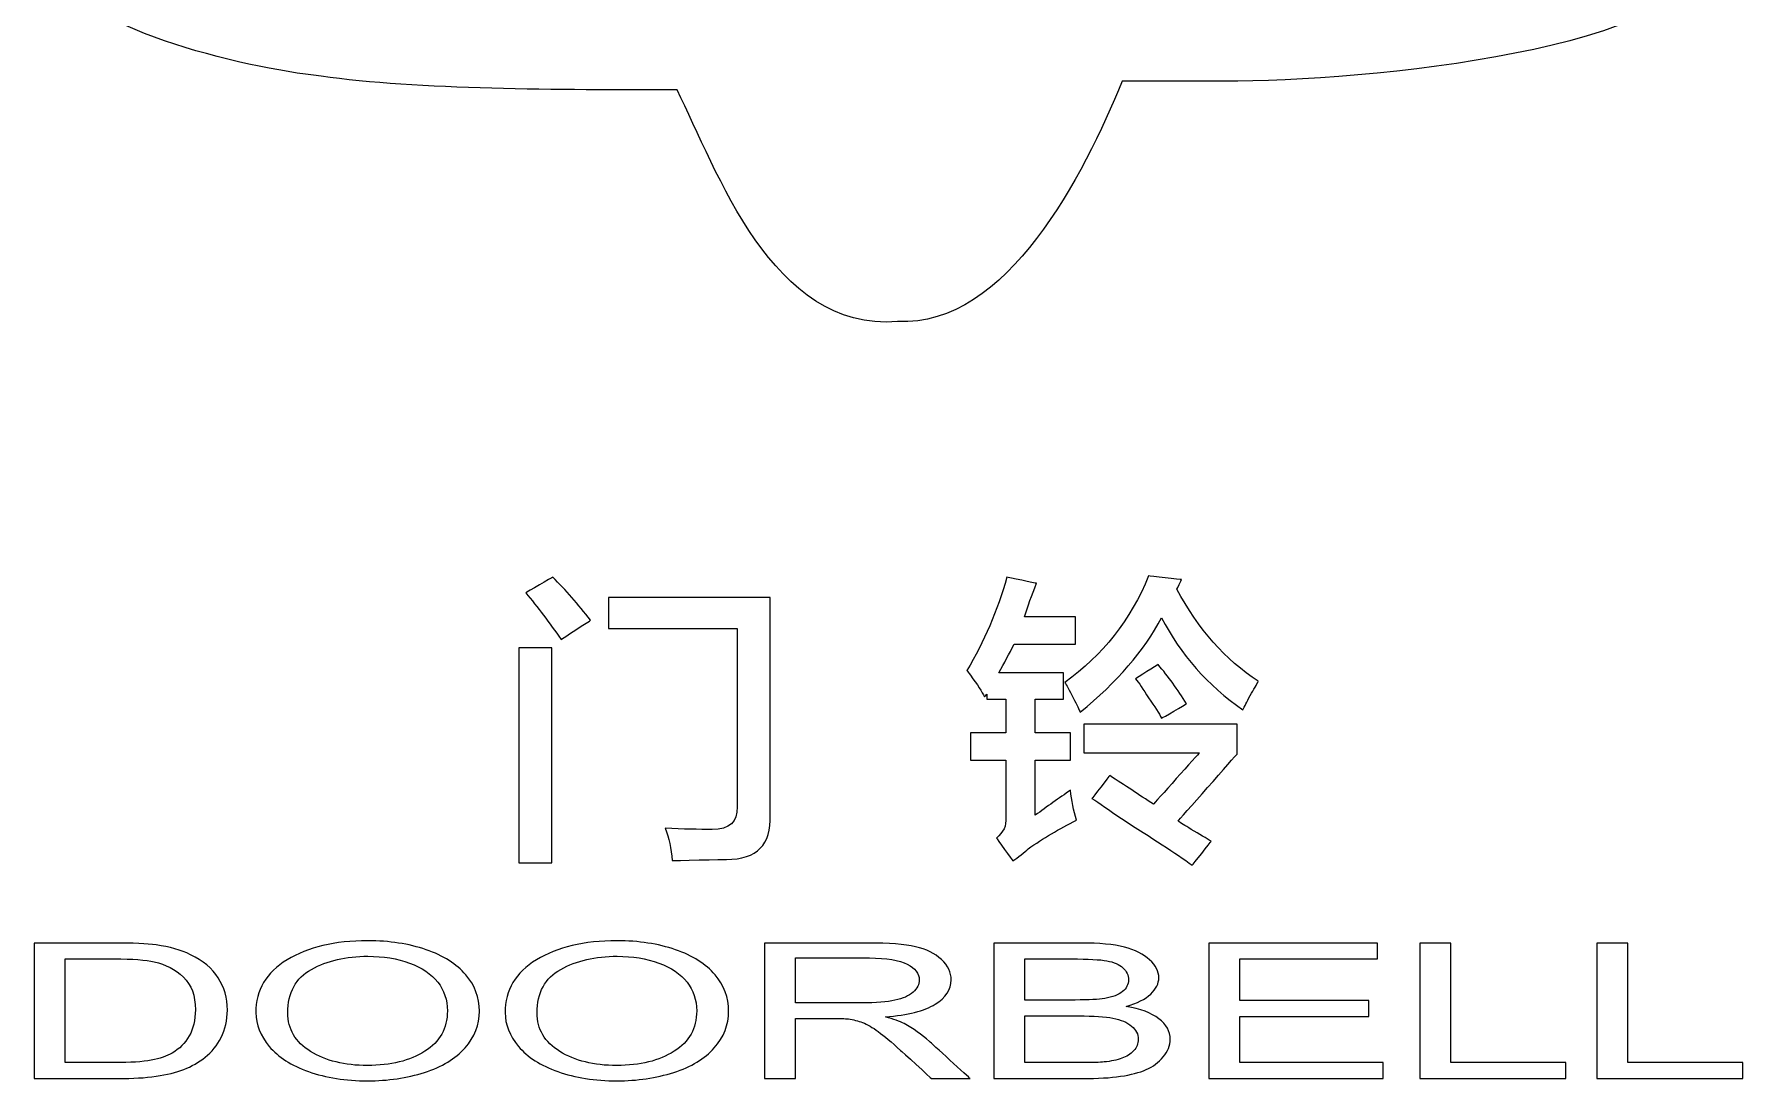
# Model space of a CAD drawing. Header units: millimetres. Extents: x 130143 to 328923, y 19139 to 134795.
# Drawn here: x 231356.9 to 231479.9, y 66199.1 to 66274.4 of the extents above; entities that cross this region are included whole.
import ezdxf

# ---------------------------------------------------------------- set-up
doc = ezdxf.new("R2010")
doc.units = ezdxf.units.MM
doc.header["$LTSCALE"] = 10
doc.layers.add('邦威智能化', color=7, linetype='Continuous', lineweight=18)

msp = doc.modelspace()

# ---------------------------------------------------------------- linework, layer by layer
at = {"layer": '邦威智能化'}
for points, knots in [([(231408.5116, 66376.67862), (231398.101, 66376.67862), (231388.1128, 66370.12842), (231383.9488, 66364.14042), (231383.9488, 66364.14042), (231377.4136, 66354.73902), (231375.8254, 66350.76942), (231375.8254, 66335.66742), (231375.8254, 66335.66742), (231375.8254, 66325.26702), (231376.6654, 66309.39762), (231375.0454, 66300.35442), (231375.0454, 66300.35442), (231373.8304, 66293.57442), (231359.1484, 66279.31062), (231359.1484, 66279.12162), (231359.1484, 66279.12162), (231359.1484, 66275.06382), (231372.058, 66271.98162), (231377.5594, 66271.41522), (231377.5594, 66271.41522), (231384.4804, 66270.41322), (231394.8424, 66270.42222), (231403.1752, 66270.42222), (231403.1752, 66270.42222), (231406.0696, 66264.64182), (231409.9852, 66253.01802), (231419.047, 66253.74942), (231419.047, 66253.74942), (231426.9172, 66253.38282), (231432.4552, 66264.29802), (231435.1936, 66271.04442), (231435.1936, 66271.04442), (231435.1936, 66271.04442), (231442.5316, 66271.04442), (231442.5316, 66271.04442), (231442.5316, 66271.04442), (231452.7298, 66271.04442), (231476.5882, 66273.30522), (231477.2194, 66280.36422), (231477.2194, 66280.36422), (231470.1028, 66282.13482), (231462.8524, 66296.80902), (231461.041, 66305.06322), (231461.041, 66305.06322), (231459.4942, 66312.11862), (231460.5022, 66335.01102), (231460.5496, 66344.37342), (231460.5496, 66344.37342), (231460.6168, 66357.57582), (231453.8608, 66364.59942), (231445.7596, 66370.36422), (231445.7596, 66370.36422), (231442.5142, 66372.67482), (231435.1984, 66375.47082), (231431.0374, 66376.53522), (231431.0374, 66376.53522), (231430.0114, 66376.79742), (231427.7296, 66377.20842), (231427.7296, 66377.20842), (231427.7296, 66377.20842), (231427.7296, 66377.20842), (231425.1646, 66384.70182), (231418.7656, 66384.75342), (231418.7656, 66384.75342), (231418.7656, 66384.75342), (231417.3652, 66384.75642), (231417.3652, 66384.75642), (231417.3652, 66384.75642), (231412.4242, 66384.75642), (231410.2792, 66379.79142), (231408.5116, 66376.67862)], [0, 0, 0, 0, 0.052631579, 0.052631579, 0.052631579, 0.052631589, 0.105263158, 0.105263158, 0.105263158, 0.105263168, 0.157894737, 0.157894737, 0.157894737, 0.157894747, 0.210526316, 0.210526316, 0.210526316, 0.210526326, 0.263157895, 0.263157895, 0.263157895, 0.263157905, 0.315789474, 0.315789474, 0.315789474, 0.315789484, 0.368421053, 0.368421053, 0.368421053, 0.368421063, 0.421052632, 0.421052632, 0.421052632, 0.421052642, 0.473684211, 0.473684211, 0.473684211, 0.473684221, 0.526315789, 0.526315789, 0.526315789, 0.526315799, 0.578947368, 0.578947368, 0.578947368, 0.578947378, 0.631578947, 0.631578947, 0.631578947, 0.631578957, 0.684210526, 0.684210526, 0.684210526, 0.684210536, 0.736842105, 0.736842105, 0.736842105, 0.736842115, 0.789473684, 0.789473684, 0.789473684, 0.789473694, 0.842105263, 0.842105263, 0.842105263, 0.842105273, 0.894736842, 0.894736842, 0.894736842, 0.894736852, 1, 1, 1, 1]), ([(231394.8358, 66230.88702), (231393.9886, 66232.09122), (231393.1414, 66233.20722), (231392.29, 66234.24282), (231392.29, 66234.24282), (231392.29, 66234.24282), (231394.2418, 66235.35882), (231394.2418, 66235.35882), (231394.2418, 66235.35882), (231395.1478, 66234.44082), (231396.0526, 66233.40942), (231396.958, 66232.26342), (231396.958, 66232.26342), (231396.958, 66232.26342), (231394.8358, 66230.88702), (231394.8358, 66230.88702)], [0, 0, 0, 0, 0.2, 0.2, 0.2, 0.20000001, 0.4, 0.4, 0.4, 0.40000001, 0.6, 0.6, 0.6, 0.60000001, 1, 1, 1, 1]), ([(231425.299, 66226.76022), (231425.1286, 66227.10162), (231424.792, 66227.61942), (231424.2808, 66228.30582), (231424.2808, 66228.30582), (231424.1692, 66228.47862), (231424.0822, 66228.59262), (231424.0276, 66228.64722), (231424.0276, 66228.64722), (231425.2702, 66230.71062), (231426.2326, 66232.94262), (231426.9106, 66235.35102), (231426.9106, 66235.35102), (231426.9106, 66235.35102), (231429.0322, 66234.92142), (231429.0322, 66234.92142), (231429.0322, 66234.92142), (231428.6956, 66234.05922), (231428.413, 66233.25882), (231428.185, 66232.51362), (231428.185, 66232.51362), (231428.185, 66232.51362), (231431.8354, 66232.51362), (231431.8354, 66232.51362), (231431.8354, 66232.51362), (231431.8354, 66232.51362), (231431.8354, 66230.53062), (231431.8354, 66230.53062), (231431.8354, 66230.53062), (231431.8354, 66230.53062), (231427.4206, 66230.53062), (231427.4206, 66230.53062), (231427.4206, 66230.53062), (231427.0804, 66229.84782), (231426.7144, 66229.16502), (231426.3166, 66228.48222), (231426.3166, 66228.48222), (231426.3166, 66228.48222), (231430.984, 66228.48222), (231430.984, 66228.48222), (231430.984, 66228.48222), (231430.984, 66228.48222), (231430.984, 66226.58802), (231430.984, 66226.58802), (231430.984, 66226.58802), (231430.984, 66226.58802), (231428.9488, 66226.58802), (231428.9488, 66226.58802), (231428.9488, 66226.58802), (231428.9488, 66226.58802), (231428.9488, 66224.16462), (231428.9488, 66224.16462), (231428.9488, 66224.16462), (231428.9488, 66224.16462), (231431.4946, 66224.16462), (231431.4946, 66224.16462), (231431.4946, 66224.16462), (231431.4946, 66224.16462), (231431.4946, 66222.18222), (231431.4946, 66222.18222), (231431.4946, 66222.18222), (231431.4946, 66222.18222), (231428.9488, 66222.18222), (231428.9488, 66222.18222), (231428.9488, 66222.18222), (231428.9488, 66222.18222), (231428.9488, 66218.22462), (231428.9488, 66218.22462), (231428.9488, 66218.22462), (231429.7966, 66218.85582), (231430.6474, 66219.45822), (231431.4946, 66220.03482), (231431.4946, 66220.03482), (231431.5528, 66219.28542), (231431.6944, 66218.56962), (231431.9188, 66217.88322), (231431.9188, 66217.88322), (231430.6762, 66217.25202), (231429.514, 66216.56142), (231428.4388, 66215.81622), (231428.4388, 66215.81622), (231428.326, 66215.70222), (231428.1556, 66215.55942), (231427.9312, 66215.38662), (231427.9312, 66215.38662), (231427.7038, 66215.21442), (231427.5076, 66215.07102), (231427.3378, 66214.95702), (231427.3378, 66214.95702), (231427.3378, 66214.95702), (231426.1498, 66216.59082), (231426.1498, 66216.59082), (231426.1498, 66216.59082), (231426.6568, 66216.99102), (231426.8848, 66217.47942), (231426.8272, 66218.05182), (231426.8272, 66218.05182), (231426.8272, 66218.05182), (231426.8272, 66222.18222), (231426.8272, 66222.18222), (231426.8272, 66222.18222), (231426.8272, 66222.18222), (231424.2808, 66222.18222), (231424.2808, 66222.18222), (231424.2808, 66222.18222), (231424.2808, 66222.18222), (231424.2808, 66224.16462), (231424.2808, 66224.16462), (231424.2808, 66224.16462), (231424.2808, 66224.16462), (231426.8272, 66224.16462), (231426.8272, 66224.16462), (231426.8272, 66224.16462), (231426.8272, 66224.16462), (231426.8272, 66226.58802), (231426.8272, 66226.58802), (231426.8272, 66226.58802), (231426.8272, 66226.58802), (231425.4688, 66226.58802), (231425.4688, 66226.58802), (231425.4688, 66226.58802), (231425.4688, 66226.58802), (231425.4688, 66226.93302), (231425.4688, 66226.93302), (231425.4688, 66226.93302), (231425.4688, 66226.93302), (231425.299, 66226.76022), (231425.299, 66226.76022)], [0, 0, 0, 0, 0.03030303, 0.03030303, 0.03030303, 0.03030304, 0.060606061, 0.060606061, 0.060606061, 0.060606071, 0.090909091, 0.090909091, 0.090909091, 0.090909101, 0.121212121, 0.121212121, 0.121212121, 0.121212131, 0.151515152, 0.151515152, 0.151515152, 0.151515162, 0.181818182, 0.181818182, 0.181818182, 0.181818192, 0.212121212, 0.212121212, 0.212121212, 0.212121222, 0.242424242, 0.242424242, 0.242424242, 0.242424252, 0.272727273, 0.272727273, 0.272727273, 0.272727283, 0.303030303, 0.303030303, 0.303030303, 0.303030313, 0.333333333, 0.333333333, 0.333333333, 0.333333343, 0.363636364, 0.363636364, 0.363636364, 0.363636374, 0.393939394, 0.393939394, 0.393939394, 0.393939404, 0.424242424, 0.424242424, 0.424242424, 0.424242434, 0.454545455, 0.454545455, 0.454545455, 0.454545465, 0.484848485, 0.484848485, 0.484848485, 0.484848495, 0.515151515, 0.515151515, 0.515151515, 0.515151525, 0.545454545, 0.545454545, 0.545454545, 0.545454555, 0.575757576, 0.575757576, 0.575757576, 0.575757586, 0.606060606, 0.606060606, 0.606060606, 0.606060616, 0.636363636, 0.636363636, 0.636363636, 0.636363646, 0.666666667, 0.666666667, 0.666666667, 0.666666677, 0.696969697, 0.696969697, 0.696969697, 0.696969707, 0.727272727, 0.727272727, 0.727272727, 0.727272737, 0.757575758, 0.757575758, 0.757575758, 0.757575768, 0.787878788, 0.787878788, 0.787878788, 0.787878798, 0.818181818, 0.818181818, 0.818181818, 0.818181828, 0.848484848, 0.848484848, 0.848484848, 0.848484858, 0.878787879, 0.878787879, 0.878787879, 0.878787889, 0.909090909, 0.909090909, 0.909090909, 0.909090919, 0.939393939, 0.939393939, 0.939393939, 0.939393949, 1, 1, 1, 1]), ([(231443.8942, 66225.80982), (231441.3484, 66227.58642), (231439.3966, 66229.79682), (231438.0388, 66232.43262), (231438.0388, 66232.43262), (231436.7932, 66230.08302), (231434.8408, 66227.81802), (231432.1834, 66225.63702), (231432.1834, 66225.63702), (231432.1252, 66225.80982), (231431.9548, 66226.15482), (231431.6722, 66226.66842), (231431.6722, 66226.66842), (231431.3902, 66227.24142), (231431.1904, 66227.61582), (231431.0782, 66227.78862), (231431.0782, 66227.78862), (231433.7944, 66229.73802), (231435.8038, 66232.28922), (231437.104, 66235.44642), (231437.104, 66235.44642), (231437.104, 66235.44642), (231439.48, 66235.18602), (231439.48, 66235.18602), (231439.48, 66235.18602), (231439.48, 66235.18602), (231439.1434, 66234.49962), (231439.1434, 66234.49962), (231439.1434, 66234.49962), (231440.671, 66231.63222), (231442.6228, 66229.42182), (231444.9988, 66227.87262), (231444.9988, 66227.87262), (231444.886, 66227.64522), (231444.6874, 66227.30022), (231444.4048, 66226.84122), (231444.4048, 66226.84122), (231444.1768, 66226.38222), (231444.007, 66226.03722), (231443.8942, 66225.80982)], [0, 0, 0, 0, 0.090909091, 0.090909091, 0.090909091, 0.090909101, 0.181818182, 0.181818182, 0.181818182, 0.181818192, 0.272727273, 0.272727273, 0.272727273, 0.272727283, 0.363636364, 0.363636364, 0.363636364, 0.363636374, 0.454545455, 0.454545455, 0.454545455, 0.454545465, 0.545454545, 0.545454545, 0.545454545, 0.545454555, 0.636363636, 0.636363636, 0.636363636, 0.636363646, 0.727272727, 0.727272727, 0.727272727, 0.727272737, 0.818181818, 0.818181818, 0.818181818, 0.818181828, 1, 1, 1, 1]), ([(231402.8212, 66214.96482), (231402.763, 66215.82702), (231402.5926, 66216.60222), (231402.3106, 66217.28862), (231402.3106, 66217.28862), (231403.6144, 66217.23342), (231404.7442, 66217.20402), (231405.7072, 66217.20402), (231405.7072, 66217.20402), (231406.9492, 66217.20402), (231407.5468, 66217.74762), (231407.4892, 66218.83782), (231407.4892, 66218.83782), (231407.4892, 66218.83782), (231407.4892, 66231.65802), (231407.4892, 66231.65802), (231407.4892, 66231.65802), (231407.4892, 66231.65802), (231398.236, 66231.65802), (231398.236, 66231.65802), (231398.236, 66231.65802), (231398.236, 66231.65802), (231398.236, 66233.89722), (231398.236, 66233.89722), (231398.236, 66233.89722), (231398.236, 66233.89722), (231409.8646, 66233.89722), (231409.8646, 66233.89722), (231409.8646, 66233.89722), (231409.8646, 66233.89722), (231409.8646, 66218.23542), (231409.8646, 66218.23542), (231409.8646, 66218.23542), (231409.9762, 66216.11382), (231408.9298, 66215.05242), (231406.7248, 66215.05242), (231406.7248, 66215.05242), (231406.7248, 66215.05242), (231402.8212, 66214.96482), (231402.8212, 66214.96482)], [0, 0, 0, 0, 0.090909091, 0.090909091, 0.090909091, 0.090909101, 0.181818182, 0.181818182, 0.181818182, 0.181818192, 0.272727273, 0.272727273, 0.272727273, 0.272727283, 0.363636364, 0.363636364, 0.363636364, 0.363636374, 0.454545455, 0.454545455, 0.454545455, 0.454545465, 0.545454545, 0.545454545, 0.545454545, 0.545454555, 0.636363636, 0.636363636, 0.636363636, 0.636363646, 0.727272727, 0.727272727, 0.727272727, 0.727272737, 0.818181818, 0.818181818, 0.818181818, 0.818181828, 1, 1, 1, 1]), ([(231391.7794, 66214.79562), (231391.7794, 66214.79562), (231391.7794, 66230.28462), (231391.7794, 66230.28462), (231391.7794, 66230.28462), (231391.7794, 66230.28462), (231394.1548, 66230.28462), (231394.1548, 66230.28462), (231394.1548, 66230.28462), (231394.1548, 66230.28462), (231394.1548, 66214.79562), (231394.1548, 66214.79562), (231394.1548, 66214.79562), (231394.1548, 66214.79562), (231391.7794, 66214.79562), (231391.7794, 66214.79562)], [0, 0, 0, 0, 0.2, 0.2, 0.2, 0.20000001, 0.4, 0.4, 0.4, 0.40000001, 0.6, 0.6, 0.6, 0.60000001, 1, 1, 1, 1]), ([(231438.0388, 66225.20742), (231437.8684, 66225.54882), (231437.557, 66226.03722), (231437.104, 66226.66842), (231437.104, 66226.66842), (231436.7098, 66227.30022), (231436.3984, 66227.75922), (231436.1698, 66228.04542), (231436.1698, 66228.04542), (231436.1698, 66228.04542), (231437.785, 66229.07682), (231437.785, 66229.07682), (231437.785, 66229.07682), (231438.5206, 66228.21822), (231439.1974, 66227.27082), (231439.8202, 66226.23882), (231439.8202, 66226.23882), (231439.8202, 66226.23882), (231438.0388, 66225.20742), (231438.0388, 66225.20742)], [0, 0, 0, 0, 0.166666667, 0.166666667, 0.166666667, 0.166666677, 0.333333333, 0.333333333, 0.333333333, 0.333333343, 0.5, 0.5, 0.5, 0.50000001, 0.666666667, 0.666666667, 0.666666667, 0.666666677, 1, 1, 1, 1]), ([(231440.2438, 66214.62702), (231439.0564, 66215.48562), (231437.3578, 66216.60582), (231435.1522, 66217.98222), (231435.1522, 66217.98222), (231434.2468, 66218.61402), (231433.5406, 66219.09822), (231433.03, 66219.44322), (231433.03, 66219.44322), (231433.03, 66219.44322), (231434.305, 66221.07702), (231434.305, 66221.07702), (231434.305, 66221.07702), (231435.3802, 66220.39062), (231436.4272, 66219.70062), (231437.4448, 66219.01422), (231437.4448, 66219.01422), (231437.4448, 66219.01422), (231440.7544, 66222.71442), (231440.7544, 66222.71442), (231440.7544, 66222.71442), (231440.7544, 66222.71442), (231432.4366, 66222.71442), (231432.4366, 66222.71442), (231432.4366, 66222.71442), (231432.4366, 66222.71442), (231432.4366, 66224.77782), (231432.4366, 66224.77782), (231432.4366, 66224.77782), (231432.4366, 66224.77782), (231443.4706, 66224.77782), (231443.4706, 66224.77782), (231443.4706, 66224.77782), (231443.4706, 66224.77782), (231443.4706, 66222.62682), (231443.4706, 66222.62682), (231443.4706, 66222.62682), (231443.4706, 66222.62682), (231439.2268, 66217.81002), (231439.2268, 66217.81002), (231439.2268, 66217.81002), (231439.3966, 66217.69602), (231439.708, 66217.49382), (231440.1604, 66217.20762), (231440.1604, 66217.20762), (231440.7838, 66216.86262), (231441.2656, 66216.57642), (231441.6022, 66216.34482), (231441.6022, 66216.34482), (231441.6022, 66216.34482), (231440.2438, 66214.62702), (231440.2438, 66214.62702)], [0, 0, 0, 0, 0.071428571, 0.071428571, 0.071428571, 0.071428581, 0.142857143, 0.142857143, 0.142857143, 0.142857153, 0.214285714, 0.214285714, 0.214285714, 0.214285724, 0.285714286, 0.285714286, 0.285714286, 0.285714296, 0.357142857, 0.357142857, 0.357142857, 0.357142867, 0.428571429, 0.428571429, 0.428571429, 0.428571439, 0.5, 0.5, 0.5, 0.50000001, 0.571428571, 0.571428571, 0.571428571, 0.571428581, 0.642857143, 0.642857143, 0.642857143, 0.642857153, 0.714285714, 0.714285714, 0.714285714, 0.714285724, 0.785714286, 0.785714286, 0.785714286, 0.785714296, 0.857142857, 0.857142857, 0.857142857, 0.857142867, 1, 1, 1, 1]), ([(231356.9176, 66199.27962), (231356.9176, 66199.27962), (231356.9176, 66209.03262), (231356.9176, 66209.03262), (231356.9176, 66209.03262), (231356.9176, 66209.03262), (231362.7094, 66209.03262), (231362.7094, 66209.03262), (231362.7094, 66209.03262), (231364.0162, 66209.03262), (231365.0146, 66208.98762), (231365.7034, 66208.89462), (231365.7034, 66208.89462), (231366.6658, 66208.76502), (231367.4872, 66208.53102), (231368.1688, 66208.19502), (231368.1688, 66208.19502), (231369.0574, 66207.75942), (231369.718, 66207.20502), (231370.1566, 66206.52882), (231370.1566, 66206.52882), (231370.5982, 66205.85202), (231370.8172, 66205.07802), (231370.8172, 66204.20862), (231370.8172, 66204.20862), (231370.8172, 66203.46822), (231370.6696, 66202.81242), (231370.372, 66202.24002), (231370.372, 66202.24002), (231370.0738, 66201.66822), (231369.691, 66201.19362), (231369.2248, 66200.81862), (231369.2248, 66200.81862), (231368.755, 66200.44422), (231368.2462, 66200.14902), (231367.6912, 66199.93602), (231367.6912, 66199.93602), (231367.1398, 66199.72002), (231366.4696, 66199.55682), (231365.6878, 66199.44522), (231365.6878, 66199.44522), (231364.9006, 66199.33422), (231364.0006, 66199.27962), (231362.983, 66199.27962), (231362.983, 66199.27962), (231362.983, 66199.27962), (231356.9176, 66199.27962), (231356.9176, 66199.27962)], [0, 0, 0, 0, 0.076923077, 0.076923077, 0.076923077, 0.076923087, 0.153846154, 0.153846154, 0.153846154, 0.153846164, 0.230769231, 0.230769231, 0.230769231, 0.230769241, 0.307692308, 0.307692308, 0.307692308, 0.307692318, 0.384615385, 0.384615385, 0.384615385, 0.384615395, 0.461538462, 0.461538462, 0.461538462, 0.461538472, 0.538461538, 0.538461538, 0.538461538, 0.538461548, 0.615384615, 0.615384615, 0.615384615, 0.615384625, 0.692307692, 0.692307692, 0.692307692, 0.692307702, 0.769230769, 0.769230769, 0.769230769, 0.769230779, 0.846153846, 0.846153846, 0.846153846, 0.846153856, 1, 1, 1, 1]), ([(231372.8674, 66204.02682), (231372.8674, 66205.64322), (231373.618, 66206.90982), (231375.1168, 66207.82482), (231375.1168, 66207.82482), (231376.6162, 66208.73982), (231378.5494, 66209.19642), (231380.9206, 66209.19642), (231380.9206, 66209.19642), (231382.474, 66209.19642), (231383.8714, 66208.98042), (231385.1194, 66208.55142), (231385.1194, 66208.55142), (231386.3638, 66208.12242), (231387.3154, 66207.52302), (231387.9688, 66206.75322), (231387.9688, 66206.75322), (231388.6216, 66205.98582), (231388.9504, 66205.11402), (231388.9504, 66204.14022), (231388.9504, 66204.14022), (231388.9504, 66203.15262), (231388.606, 66202.26762), (231387.9172, 66201.48882), (231387.9172, 66201.48882), (231387.2284, 66200.70762), (231386.254, 66200.11722), (231384.9946, 66199.71762), (231384.9946, 66199.71762), (231383.7304, 66199.31622), (231382.3684, 66199.11642), (231380.9092, 66199.11642), (231380.9092, 66199.11642), (231379.324, 66199.11642), (231377.911, 66199.33842), (231376.663, 66199.78122), (231376.663, 66199.78122), (231375.4186, 66200.22402), (231374.4712, 66200.82822), (231373.8298, 66201.59562), (231373.8298, 66201.59562), (231373.1878, 66202.36062), (231372.8674, 66203.17062), (231372.8674, 66204.02682)], [0, 0, 0, 0, 0.083333333, 0.083333333, 0.083333333, 0.083333343, 0.166666667, 0.166666667, 0.166666667, 0.166666677, 0.25, 0.25, 0.25, 0.25000001, 0.333333333, 0.333333333, 0.333333333, 0.333333343, 0.416666667, 0.416666667, 0.416666667, 0.416666677, 0.5, 0.5, 0.5, 0.50000001, 0.583333333, 0.583333333, 0.583333333, 0.583333343, 0.666666667, 0.666666667, 0.666666667, 0.666666677, 0.75, 0.75, 0.75, 0.75000001, 0.833333333, 0.833333333, 0.833333333, 0.833333343, 1, 1, 1, 1]), ([(231390.805, 66204.02682), (231390.805, 66205.64322), (231391.5556, 66206.90982), (231393.0544, 66207.82482), (231393.0544, 66207.82482), (231394.5538, 66208.73982), (231396.487, 66209.19642), (231398.8582, 66209.19642), (231398.8582, 66209.19642), (231400.4116, 66209.19642), (231401.809, 66208.98042), (231403.057, 66208.55142), (231403.057, 66208.55142), (231404.3014, 66208.12242), (231405.253, 66207.52302), (231405.9064, 66206.75322), (231405.9064, 66206.75322), (231406.5592, 66205.98582), (231406.888, 66205.11402), (231406.888, 66204.14022), (231406.888, 66204.14022), (231406.888, 66203.15262), (231406.5436, 66202.26762), (231405.8548, 66201.48882), (231405.8548, 66201.48882), (231405.166, 66200.70762), (231404.1916, 66200.11722), (231402.9322, 66199.71762), (231402.9322, 66199.71762), (231401.668, 66199.31622), (231400.306, 66199.11642), (231398.8468, 66199.11642), (231398.8468, 66199.11642), (231397.2616, 66199.11642), (231395.8486, 66199.33842), (231394.6006, 66199.78122), (231394.6006, 66199.78122), (231393.3562, 66200.22402), (231392.4088, 66200.82822), (231391.7674, 66201.59562), (231391.7674, 66201.59562), (231391.1254, 66202.36062), (231390.805, 66203.17062), (231390.805, 66204.02682)], [0, 0, 0, 0, 0.083333333, 0.083333333, 0.083333333, 0.083333343, 0.166666667, 0.166666667, 0.166666667, 0.166666677, 0.25, 0.25, 0.25, 0.25000001, 0.333333333, 0.333333333, 0.333333333, 0.333333343, 0.416666667, 0.416666667, 0.416666667, 0.416666677, 0.5, 0.5, 0.5, 0.50000001, 0.583333333, 0.583333333, 0.583333333, 0.583333343, 0.666666667, 0.666666667, 0.666666667, 0.666666677, 0.75, 0.75, 0.75, 0.75000001, 0.833333333, 0.833333333, 0.833333333, 0.833333343, 1, 1, 1, 1]), ([(231409.471, 66199.27962), (231409.471, 66199.27962), (231409.471, 66209.03262), (231409.471, 66209.03262), (231409.471, 66209.03262), (231409.471, 66209.03262), (231416.9218, 66209.03262), (231416.9218, 66209.03262), (231416.9218, 66209.03262), (231418.42, 66209.03262), (231419.5588, 66208.94442), (231420.3376, 66208.76922), (231420.3376, 66208.76922), (231421.1164, 66208.59462), (231421.7392, 66208.28562), (231422.2042, 66207.84342), (231422.2042, 66207.84342), (231422.6698, 66207.40062), (231422.9014, 66206.90982), (231422.9014, 66206.37402), (231422.9014, 66206.37402), (231422.9014, 66205.68162), (231422.5138, 66205.09842), (231421.7434, 66204.62382), (231421.7434, 66204.62382), (231420.9718, 66204.14922), (231419.782, 66203.84982), (231418.1698, 66203.72022), (231418.1698, 66203.72022), (231418.7602, 66203.55702), (231419.2072, 66203.39322), (231419.5126, 66203.23422), (231419.5126, 66203.23422), (231420.1618, 66202.88922), (231420.7762, 66202.45602), (231421.351, 66201.93582), (231421.351, 66201.93582), (231421.351, 66201.93582), (231424.2592, 66199.27962), (231424.2592, 66199.27962), (231424.2592, 66199.27962), (231424.2592, 66199.27962), (231421.4806, 66199.27962), (231421.4806, 66199.27962), (231421.4806, 66199.27962), (231421.4806, 66199.27962), (231419.2582, 66201.30942), (231419.2582, 66201.30942), (231419.2582, 66201.30942), (231418.6126, 66201.89742), (231418.0756, 66202.34442), (231417.6568, 66202.65582), (231417.6568, 66202.65582), (231417.235, 66202.96662), (231416.8588, 66203.18202), (231416.5264, 66203.30742), (231416.5264, 66203.30742), (231416.1976, 66203.42982), (231415.8574, 66203.51622), (231415.513, 66203.56602), (231415.513, 66203.56602), (231415.2628, 66203.59542), (231414.8512, 66203.61162), (231414.2758, 66203.61162), (231414.2758, 66203.61162), (231414.2758, 66203.61162), (231411.7006, 66203.61162), (231411.7006, 66203.61162), (231411.7006, 66203.61162), (231411.7006, 66203.61162), (231411.7006, 66199.27962), (231411.7006, 66199.27962), (231411.7006, 66199.27962), (231411.7006, 66199.27962), (231409.471, 66199.27962), (231409.471, 66199.27962)], [0, 0, 0, 0, 0.05, 0.05, 0.05, 0.05000001, 0.1, 0.1, 0.1, 0.10000001, 0.15, 0.15, 0.15, 0.15000001, 0.2, 0.2, 0.2, 0.20000001, 0.25, 0.25, 0.25, 0.25000001, 0.3, 0.3, 0.3, 0.30000001, 0.35, 0.35, 0.35, 0.35000001, 0.4, 0.4, 0.4, 0.40000001, 0.45, 0.45, 0.45, 0.45000001, 0.5, 0.5, 0.5, 0.50000001, 0.55, 0.55, 0.55, 0.55000001, 0.6, 0.6, 0.6, 0.60000001, 0.65, 0.65, 0.65, 0.65000001, 0.7, 0.7, 0.7, 0.70000001, 0.75, 0.75, 0.75, 0.75000001, 0.8, 0.8, 0.8, 0.80000001, 0.85, 0.85, 0.85, 0.85000001, 0.9, 0.9, 0.9, 0.90000001, 1, 1, 1, 1]), ([(231425.9596, 66199.27962), (231425.9596, 66199.27962), (231425.9596, 66209.03262), (231425.9596, 66209.03262), (231425.9596, 66209.03262), (231425.9596, 66209.03262), (231432.2686, 66209.03262), (231432.2686, 66209.03262), (231432.2686, 66209.03262), (231433.552, 66209.03262), (231434.581, 66208.93542), (231435.3598, 66208.73742), (231435.3598, 66208.73742), (231436.1344, 66208.54002), (231436.7416, 66208.23582), (231437.1796, 66207.82482), (231437.1796, 66207.82482), (231437.6212, 66207.41622), (231437.8408, 66206.98722), (231437.8408, 66206.53782), (231437.8408, 66206.53782), (231437.8408, 66206.12202), (231437.6452, 66205.72962), (231437.2576, 66205.36182), (231437.2576, 66205.36182), (231436.8706, 66204.99402), (231436.2832, 66204.69642), (231435.4972, 66204.46962), (231435.4972, 66204.46962), (231436.5136, 66204.29682), (231437.2966, 66204.00162), (231437.8408, 66203.58402), (231437.8408, 66203.58402), (231438.3886, 66203.16882), (231438.6628, 66202.67622), (231438.6628, 66202.10862), (231438.6628, 66202.10862), (231438.6628, 66201.64962), (231438.4942, 66201.22542), (231438.1612, 66200.83242), (231438.1612, 66200.83242), (231437.8294, 66200.44002), (231437.4178, 66200.13762), (231436.9288, 66199.92462), (231436.9288, 66199.92462), (231436.4392, 66199.71342), (231435.8248, 66199.55202), (231435.0898, 66199.44282), (231435.0898, 66199.44282), (231434.35, 66199.33422), (231433.4464, 66199.27962), (231432.3736, 66199.27962), (231432.3736, 66199.27962), (231432.3736, 66199.27962), (231425.9596, 66199.27962), (231425.9596, 66199.27962)], [0, 0, 0, 0, 0.066666667, 0.066666667, 0.066666667, 0.066666677, 0.133333333, 0.133333333, 0.133333333, 0.133333343, 0.2, 0.2, 0.2, 0.20000001, 0.266666667, 0.266666667, 0.266666667, 0.266666677, 0.333333333, 0.333333333, 0.333333333, 0.333333343, 0.4, 0.4, 0.4, 0.40000001, 0.466666667, 0.466666667, 0.466666667, 0.466666677, 0.533333333, 0.533333333, 0.533333333, 0.533333343, 0.6, 0.6, 0.6, 0.60000001, 0.666666667, 0.666666667, 0.666666667, 0.666666677, 0.733333333, 0.733333333, 0.733333333, 0.733333343, 0.8, 0.8, 0.8, 0.80000001, 0.866666667, 0.866666667, 0.866666667, 0.866666677, 1, 1, 1, 1]), ([(231441.4366, 66199.27962), (231441.4366, 66199.27962), (231441.4366, 66209.03262), (231441.4366, 66209.03262), (231441.4366, 66209.03262), (231441.4366, 66209.03262), (231453.5752, 66209.03262), (231453.5752, 66209.03262), (231453.5752, 66209.03262), (231453.5752, 66209.03262), (231453.5752, 66207.88842), (231453.5752, 66207.88842), (231453.5752, 66207.88842), (231453.5752, 66207.88842), (231443.6662, 66207.88842), (231443.6662, 66207.88842), (231443.6662, 66207.88842), (231443.6662, 66207.88842), (231443.6662, 66204.89202), (231443.6662, 66204.89202), (231443.6662, 66204.89202), (231443.6662, 66204.89202), (231452.9416, 66204.89202), (231452.9416, 66204.89202), (231452.9416, 66204.89202), (231452.9416, 66204.89202), (231452.9416, 66203.74782), (231452.9416, 66203.74782), (231452.9416, 66203.74782), (231452.9416, 66203.74782), (231443.6662, 66203.74782), (231443.6662, 66203.74782), (231443.6662, 66203.74782), (231443.6662, 66203.74782), (231443.6662, 66200.42382), (231443.6662, 66200.42382), (231443.6662, 66200.42382), (231443.6662, 66200.42382), (231453.9748, 66200.42382), (231453.9748, 66200.42382), (231453.9748, 66200.42382), (231453.9748, 66200.42382), (231453.9748, 66199.27962), (231453.9748, 66199.27962), (231453.9748, 66199.27962), (231453.9748, 66199.27962), (231441.4366, 66199.27962), (231441.4366, 66199.27962)], [0, 0, 0, 0, 0.076923077, 0.076923077, 0.076923077, 0.076923087, 0.153846154, 0.153846154, 0.153846154, 0.153846164, 0.230769231, 0.230769231, 0.230769231, 0.230769241, 0.307692308, 0.307692308, 0.307692308, 0.307692318, 0.384615385, 0.384615385, 0.384615385, 0.384615395, 0.461538462, 0.461538462, 0.461538462, 0.461538472, 0.538461538, 0.538461538, 0.538461538, 0.538461548, 0.615384615, 0.615384615, 0.615384615, 0.615384625, 0.692307692, 0.692307692, 0.692307692, 0.692307702, 0.769230769, 0.769230769, 0.769230769, 0.769230779, 0.846153846, 0.846153846, 0.846153846, 0.846153856, 1, 1, 1, 1]), ([(231456.6304, 66199.27962), (231456.6304, 66199.27962), (231456.6304, 66209.03262), (231456.6304, 66209.03262), (231456.6304, 66209.03262), (231456.6304, 66209.03262), (231458.8612, 66209.03262), (231458.8612, 66209.03262), (231458.8612, 66209.03262), (231458.8612, 66209.03262), (231458.8612, 66200.42382), (231458.8612, 66200.42382), (231458.8612, 66200.42382), (231458.8612, 66200.42382), (231467.1268, 66200.42382), (231467.1268, 66200.42382), (231467.1268, 66200.42382), (231467.1268, 66200.42382), (231467.1268, 66199.27962), (231467.1268, 66199.27962), (231467.1268, 66199.27962), (231467.1268, 66199.27962), (231456.6304, 66199.27962), (231456.6304, 66199.27962)], [0, 0, 0, 0, 0.142857143, 0.142857143, 0.142857143, 0.142857153, 0.285714286, 0.285714286, 0.285714286, 0.285714296, 0.428571429, 0.428571429, 0.428571429, 0.428571439, 0.571428571, 0.571428571, 0.571428571, 0.571428581, 0.714285714, 0.714285714, 0.714285714, 0.714285724, 1, 1, 1, 1]), ([(231469.3642, 66199.27962), (231469.3642, 66199.27962), (231469.3642, 66209.03262), (231469.3642, 66209.03262), (231469.3642, 66209.03262), (231469.3642, 66209.03262), (231471.595, 66209.03262), (231471.595, 66209.03262), (231471.595, 66209.03262), (231471.595, 66209.03262), (231471.595, 66200.42382), (231471.595, 66200.42382), (231471.595, 66200.42382), (231471.595, 66200.42382), (231479.8606, 66200.42382), (231479.8606, 66200.42382), (231479.8606, 66200.42382), (231479.8606, 66200.42382), (231479.8606, 66199.27962), (231479.8606, 66199.27962), (231479.8606, 66199.27962), (231479.8606, 66199.27962), (231469.3642, 66199.27962), (231469.3642, 66199.27962)], [0, 0, 0, 0, 0.142857143, 0.142857143, 0.142857143, 0.142857153, 0.285714286, 0.285714286, 0.285714286, 0.285714296, 0.428571429, 0.428571429, 0.428571429, 0.428571439, 0.571428571, 0.571428571, 0.571428571, 0.571428581, 0.714285714, 0.714285714, 0.714285714, 0.714285724, 1, 1, 1, 1]), ([(231359.1484, 66200.42382), (231359.1484, 66200.42382), (231362.7328, 66200.42382), (231362.7328, 66200.42382), (231362.7328, 66200.42382), (231363.8404, 66200.42382), (231364.7092, 66200.48262), (231365.3392, 66200.60322), (231365.3392, 66200.60322), (231365.9692, 66200.72382), (231366.4696, 66200.89182), (231366.8458, 66201.10962), (231366.8458, 66201.10962), (231367.3702, 66201.41622), (231367.7812, 66201.82902), (231368.0746, 66202.34682), (231368.0746, 66202.34682), (231368.3686, 66202.86462), (231368.5162, 66203.49102), (231368.5162, 66204.22902), (231368.5162, 66204.22902), (231368.5162, 66205.25022), (231368.227, 66206.03622), (231367.6516, 66206.58522), (231367.6516, 66206.58522), (231367.0768, 66207.13482), (231366.3766, 66207.50262), (231365.5504, 66207.68862), (231365.5504, 66207.68862), (231364.9552, 66207.82302), (231363.997, 66207.88842), (231362.674, 66207.88842), (231362.674, 66207.88842), (231362.674, 66207.88842), (231359.1484, 66207.88842), (231359.1484, 66207.88842), (231359.1484, 66207.88842), (231359.1484, 66207.88842), (231359.1484, 66200.42382), (231359.1484, 66200.42382)], [0, 0, 0, 0, 0.090909091, 0.090909091, 0.090909091, 0.090909101, 0.181818182, 0.181818182, 0.181818182, 0.181818192, 0.272727273, 0.272727273, 0.272727273, 0.272727283, 0.363636364, 0.363636364, 0.363636364, 0.363636374, 0.454545455, 0.454545455, 0.454545455, 0.454545465, 0.545454545, 0.545454545, 0.545454545, 0.545454555, 0.636363636, 0.636363636, 0.636363636, 0.636363646, 0.727272727, 0.727272727, 0.727272727, 0.727272737, 0.818181818, 0.818181818, 0.818181818, 0.818181828, 1, 1, 1, 1]), ([(231375.1684, 66204.00402), (231375.1684, 66202.83042), (231375.712, 66201.90642), (231376.7992, 66201.23202), (231376.7992, 66201.23202), (231377.887, 66200.55762), (231379.2532, 66200.21982), (231380.8966, 66200.21982), (231380.8966, 66200.21982), (231382.5724, 66200.21982), (231383.9458, 66200.56002), (231385.0294, 66201.24102), (231385.0294, 66201.24102), (231386.1094, 66201.92202), (231386.6494, 66202.88922), (231386.6494, 66204.14262), (231386.6494, 66204.14262), (231386.6494, 66204.93522), (231386.4184, 66205.62762), (231385.9576, 66206.21742), (231385.9576, 66206.21742), (231385.495, 66206.80782), (231384.8188, 66207.26682), (231383.9302, 66207.59142), (231383.9302, 66207.59142), (231383.038, 66207.91602), (231382.0396, 66208.07922), (231380.932, 66208.07922), (231380.932, 66208.07922), (231379.3588, 66208.07922), (231378.0052, 66207.76602), (231376.8706, 66207.13962), (231376.8706, 66207.13962), (231375.7348, 66206.51262), (231375.1684, 66205.46862), (231375.1684, 66204.00402)], [0, 0, 0, 0, 0.1, 0.1, 0.1, 0.10000001, 0.2, 0.2, 0.2, 0.20000001, 0.3, 0.3, 0.3, 0.30000001, 0.4, 0.4, 0.4, 0.40000001, 0.5, 0.5, 0.5, 0.50000001, 0.6, 0.6, 0.6, 0.60000001, 0.7, 0.7, 0.7, 0.70000001, 0.8, 0.8, 0.8, 0.80000001, 1, 1, 1, 1]), ([(231393.106, 66204.00402), (231393.106, 66202.83042), (231393.6496, 66201.90642), (231394.7368, 66201.23202), (231394.7368, 66201.23202), (231395.8246, 66200.55762), (231397.1908, 66200.21982), (231398.8342, 66200.21982), (231398.8342, 66200.21982), (231400.51, 66200.21982), (231401.8834, 66200.56002), (231402.967, 66201.24102), (231402.967, 66201.24102), (231404.047, 66201.92202), (231404.587, 66202.88922), (231404.587, 66204.14262), (231404.587, 66204.14262), (231404.587, 66204.93522), (231404.356, 66205.62762), (231403.8952, 66206.21742), (231403.8952, 66206.21742), (231403.4326, 66206.80782), (231402.7564, 66207.26682), (231401.8678, 66207.59142), (231401.8678, 66207.59142), (231400.9756, 66207.91602), (231399.9772, 66208.07922), (231398.8696, 66208.07922), (231398.8696, 66208.07922), (231397.2964, 66208.07922), (231395.9428, 66207.76602), (231394.8082, 66207.13962), (231394.8082, 66207.13962), (231393.6724, 66206.51262), (231393.106, 66205.46862), (231393.106, 66204.00402)], [0, 0, 0, 0, 0.1, 0.1, 0.1, 0.10000001, 0.2, 0.2, 0.2, 0.20000001, 0.3, 0.3, 0.3, 0.30000001, 0.4, 0.4, 0.4, 0.40000001, 0.5, 0.5, 0.5, 0.50000001, 0.6, 0.6, 0.6, 0.60000001, 0.7, 0.7, 0.7, 0.70000001, 0.8, 0.8, 0.8, 0.80000001, 1, 1, 1, 1]), ([(231411.7006, 66204.72822), (231411.7006, 66204.72822), (231416.476, 66204.72822), (231416.476, 66204.72822), (231416.476, 66204.72822), (231417.4924, 66204.72822), (231418.2838, 66204.78942), (231418.8544, 66204.91242), (231418.8544, 66204.91242), (231419.4262, 66205.03242), (231419.8606, 66205.22802), (231420.1534, 66205.49802), (231420.1534, 66205.49802), (231420.4516, 66205.76562), (231420.6004, 66206.05662), (231420.6004, 66206.37222), (231420.6004, 66206.37222), (231420.6004, 66206.83302), (231420.3148, 66207.21402), (231419.7388, 66207.51162), (231419.7388, 66207.51162), (231419.164, 66207.80922), (231418.2556, 66207.95682), (231417.016, 66207.95682), (231417.016, 66207.95682), (231417.016, 66207.95682), (231411.7006, 66207.95682), (231411.7006, 66207.95682), (231411.7006, 66207.95682), (231411.7006, 66207.95682), (231411.7006, 66204.72822), (231411.7006, 66204.72822)], [0, 0, 0, 0, 0.111111111, 0.111111111, 0.111111111, 0.111111121, 0.222222222, 0.222222222, 0.222222222, 0.222222232, 0.333333333, 0.333333333, 0.333333333, 0.333333343, 0.444444444, 0.444444444, 0.444444444, 0.444444454, 0.555555556, 0.555555556, 0.555555556, 0.555555566, 0.666666667, 0.666666667, 0.666666667, 0.666666677, 0.777777778, 0.777777778, 0.777777778, 0.777777788, 1, 1, 1, 1]), ([(231428.1904, 66204.93282), (231428.1904, 66204.93282), (231431.8258, 66204.93282), (231431.8258, 66204.93282), (231431.8258, 66204.93282), (231432.8122, 66204.93282), (231433.5208, 66204.97122), (231433.9468, 66205.04622), (231433.9468, 66205.04622), (231434.5144, 66205.14402), (231434.941, 66205.30722), (231435.226, 66205.53402), (231435.226, 66205.53402), (231435.5128, 66205.76142), (231435.6574, 66206.04522), (231435.6574, 66206.38782), (231435.6574, 66206.38782), (231435.6574, 66206.71242), (231435.5242, 66206.99862), (231435.2542, 66207.24402), (231435.2542, 66207.24402), (231434.9884, 66207.49122), (231434.6044, 66207.66162), (231434.107, 66207.75222), (231434.107, 66207.75222), (231433.6108, 66207.84342), (231432.7576, 66207.88842), (231431.5516, 66207.88842), (231431.5516, 66207.88842), (231431.5516, 66207.88842), (231428.1904, 66207.88842), (231428.1904, 66207.88842), (231428.1904, 66207.88842), (231428.1904, 66207.88842), (231428.1904, 66204.93282), (231428.1904, 66204.93282)], [0, 0, 0, 0, 0.1, 0.1, 0.1, 0.10000001, 0.2, 0.2, 0.2, 0.20000001, 0.3, 0.3, 0.3, 0.30000001, 0.4, 0.4, 0.4, 0.40000001, 0.5, 0.5, 0.5, 0.50000001, 0.6, 0.6, 0.6, 0.60000001, 0.7, 0.7, 0.7, 0.70000001, 0.8, 0.8, 0.8, 0.80000001, 1, 1, 1, 1]), ([(231428.1904, 66200.42382), (231428.1904, 66200.42382), (231432.3778, 66200.42382), (231432.3778, 66200.42382), (231432.3778, 66200.42382), (231433.0978, 66200.42382), (231433.6024, 66200.44002), (231433.8964, 66200.47182), (231433.8964, 66200.47182), (231434.4052, 66200.52402), (231434.8354, 66200.61222), (231435.1798, 66200.73702), (231435.1798, 66200.73702), (231435.5242, 66200.86182), (231435.8056, 66201.04362), (231436.0288, 66201.28182), (231436.0288, 66201.28182), (231436.252, 66201.52062), (231436.3618, 66201.79482), (231436.3618, 66202.10622), (231436.3618, 66202.10622), (231436.3618, 66202.47162), (231436.2016, 66202.78722), (231435.877, 66203.05722), (231435.877, 66203.05722), (231435.5548, 66203.32782), (231435.1096, 66203.51622), (231434.5372, 66203.62482), (231434.5372, 66203.62482), (231433.9708, 66203.73402), (231433.1482, 66203.78862), (231432.0802, 66203.78862), (231432.0802, 66203.78862), (231432.0802, 66203.78862), (231428.1904, 66203.78862), (231428.1904, 66203.78862), (231428.1904, 66203.78862), (231428.1904, 66203.78862), (231428.1904, 66200.42382), (231428.1904, 66200.42382)], [0, 0, 0, 0, 0.090909091, 0.090909091, 0.090909091, 0.090909101, 0.181818182, 0.181818182, 0.181818182, 0.181818192, 0.272727273, 0.272727273, 0.272727273, 0.272727283, 0.363636364, 0.363636364, 0.363636364, 0.363636374, 0.454545455, 0.454545455, 0.454545455, 0.454545465, 0.545454545, 0.545454545, 0.545454545, 0.545454555, 0.636363636, 0.636363636, 0.636363636, 0.636363646, 0.727272727, 0.727272727, 0.727272727, 0.727272737, 0.818181818, 0.818181818, 0.818181818, 0.818181828, 1, 1, 1, 1])]:
    msp.add_open_spline(points, degree=3, knots=knots, dxfattribs=at)

doc.saveas('drawing.dxf')
